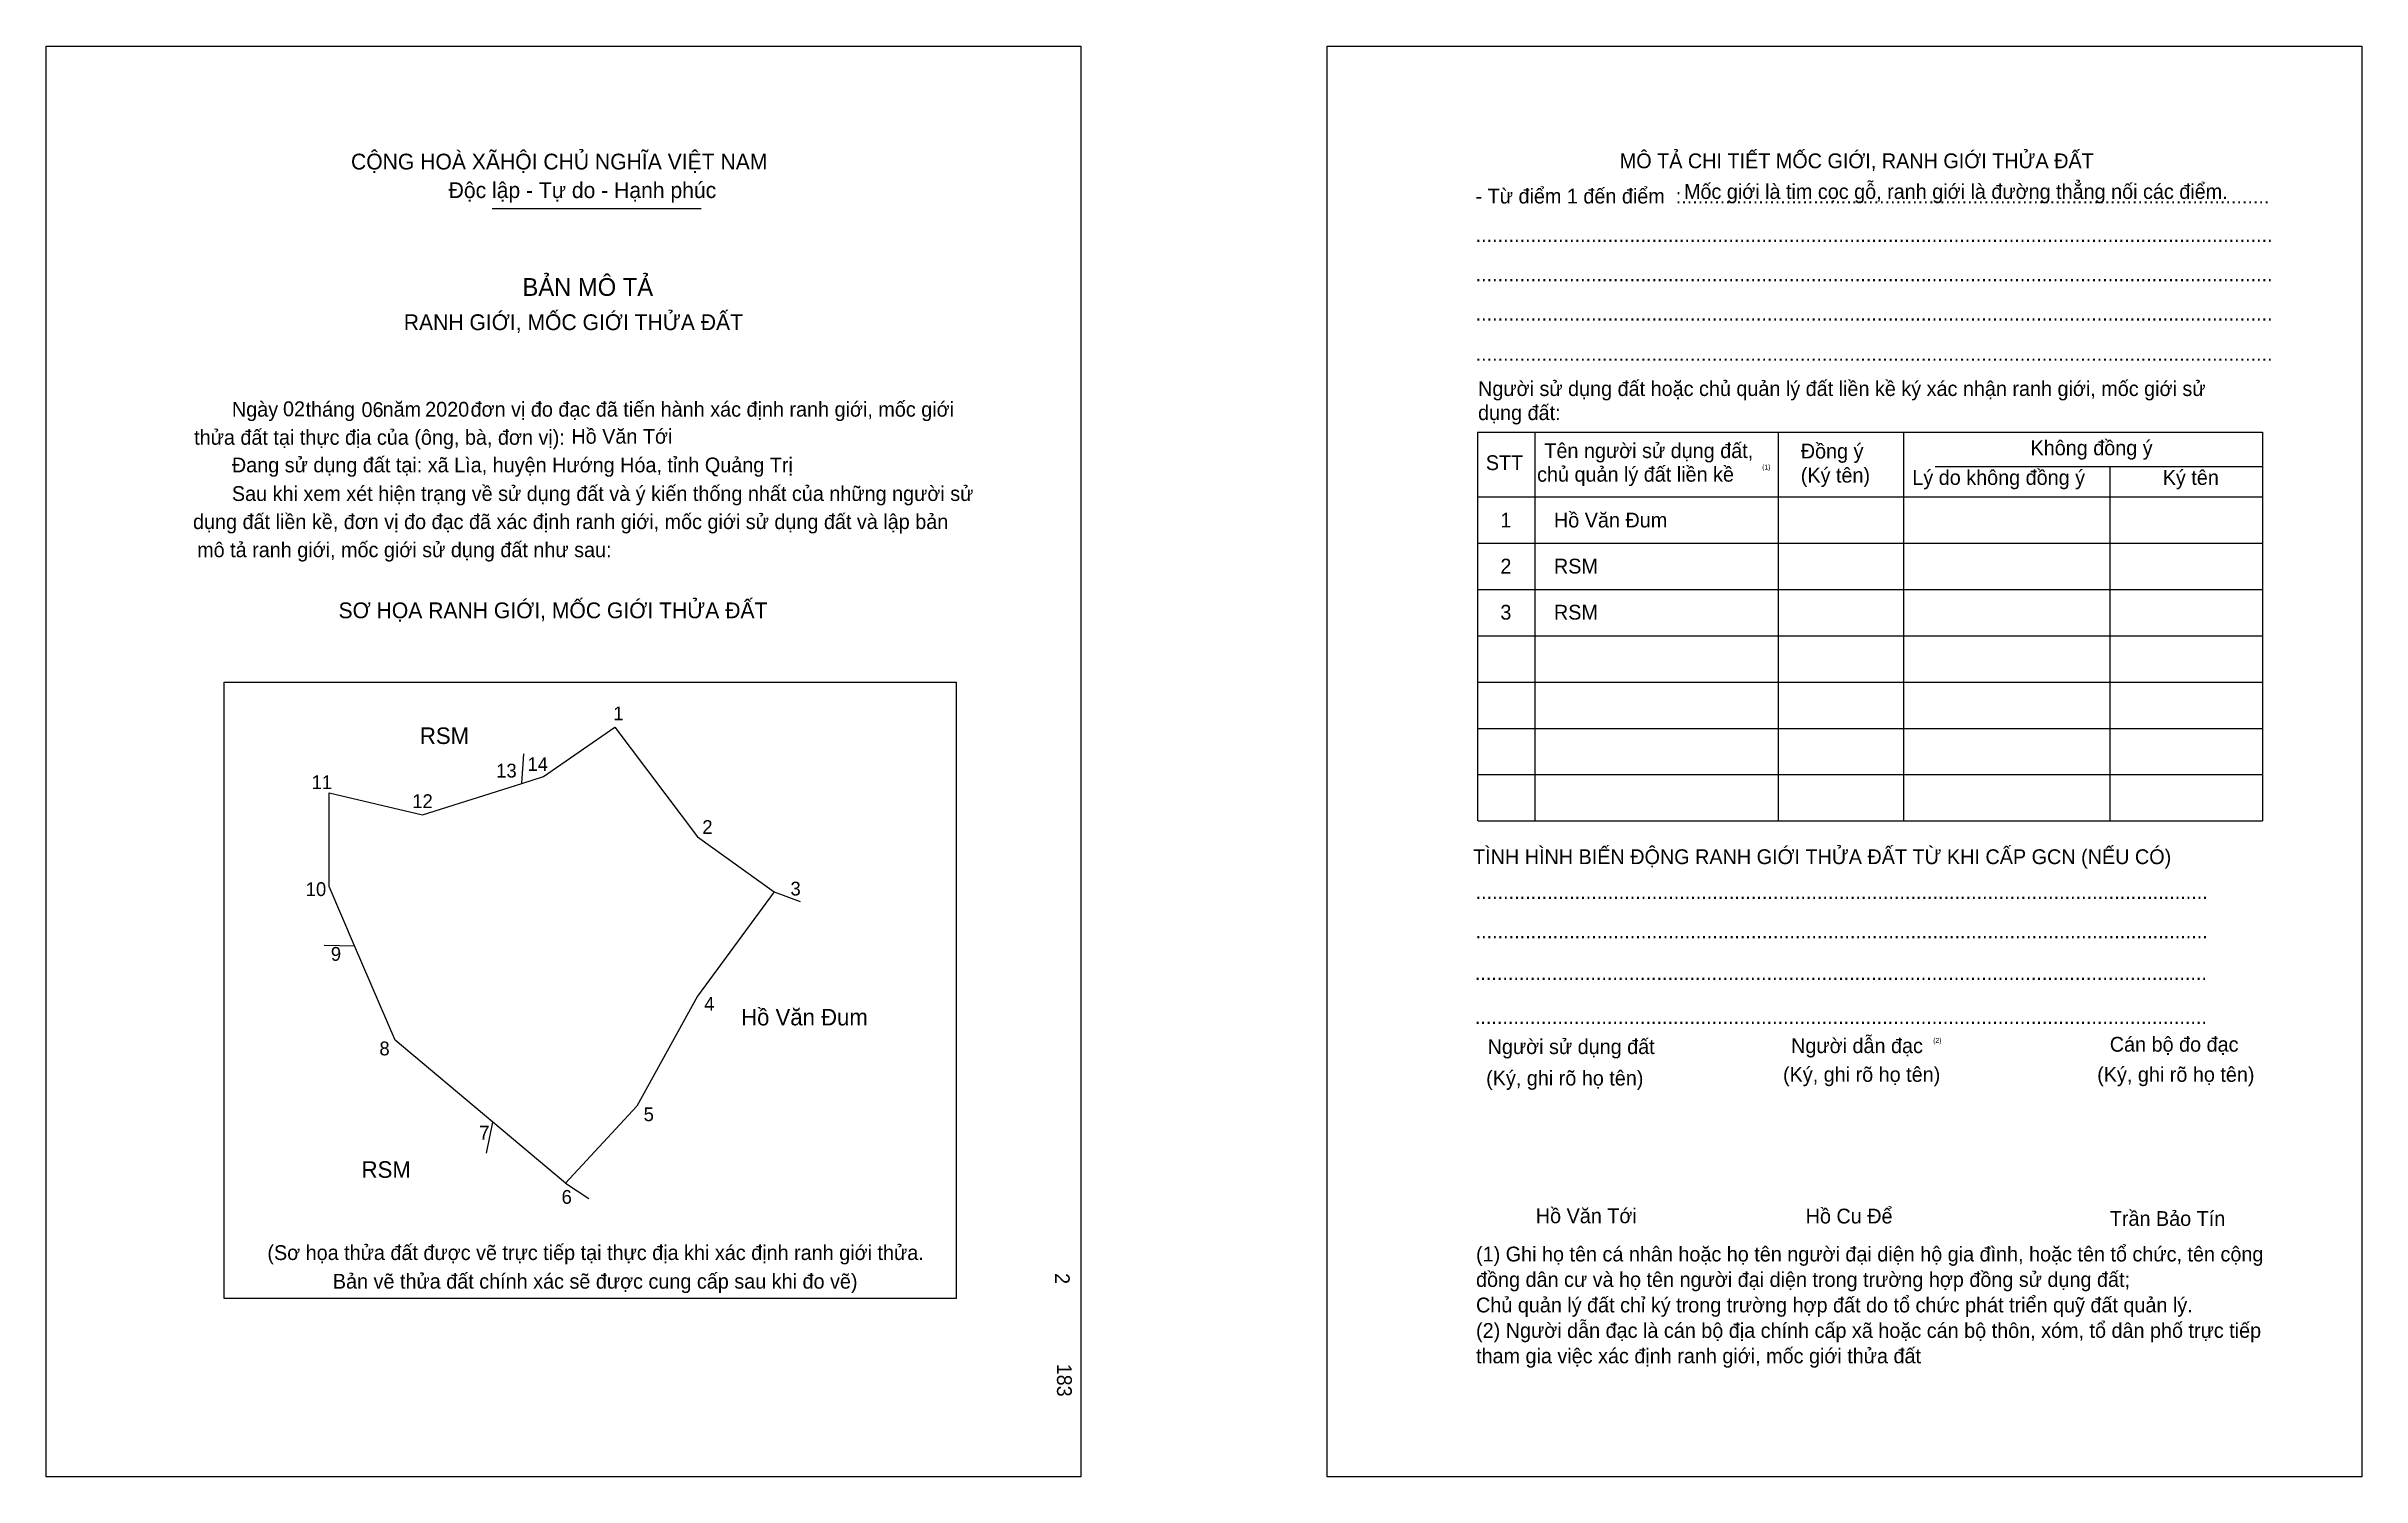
# Model space of a CAD drawing. Extents: x 551726 to 552147, y 1821459 to 1821719.
import ezdxf

# ---------------------------------------------------------------- set-up
doc = ezdxf.new("R2010")
doc.units = 0
for name, color, linetype in [('bmtKhungInTrang1', 7, 'Continuous'), ('bmtKhungInTrang2', 7, 'Continuous'), ('bmtNoiDung', 7, 'Continuous'), ('bmtTemplate', 7, 'Continuous'), ('CanhThua', 7, 'Continuous'), ('RauThua', 7, 'Continuous'), ('SoHieuDinhThua', 7, 'Continuous'), ('TenChuLanCan', 7, 'Continuous')]:
    doc.layers.add(name, color=color, linetype=linetype)

msp = doc.modelspace()

# ---------------------------------------------------------------- linework, layer by layer
at = {"layer": 'bmtKhungInTrang1'}
msp.add_lwpolyline([(551725.56, 1821718.86), (551913.74, 1821718.86), (551913.74, 1821458.58), (551725.56, 1821458.58)], close=True, dxfattribs=at)
at = {"layer": 'bmtKhungInTrang2'}
msp.add_lwpolyline([(551958.61, 1821718.86), (552146.8, 1821718.86), (552146.8, 1821458.58), (551958.61, 1821458.58)], close=True, dxfattribs=at)
at = {"layer": 'bmtTemplate'}
for p, q in [((551806.65, 1821689.37), (551844.7, 1821689.37)), ((551996.37, 1821648.66), (551996.37, 1821577.9)), ((552040.63, 1821648.66), (552040.63, 1821577.9)), ((552063.41, 1821648.74), (552063.41, 1821577.9)), ((552128.78, 1821648.66), (552128.78, 1821577.9)), ((552069.19, 1821642.43), (552128.78, 1821642.43)), ((551986.04, 1821636.87), (552128.78, 1821636.87)), ((551986.04, 1821628.44), (552128.78, 1821628.44)), ((551986.04, 1821620.02), (552128.78, 1821620.02)), ((551986.04, 1821611.6), (552128.78, 1821611.6)), ((551986.04, 1821603.17), (552128.78, 1821603.17)), ((551986.04, 1821594.75), (552128.78, 1821594.75)), ((551986.04, 1821586.33), (552128.78, 1821586.33)), ((551986.04, 1821577.9), (552128.78, 1821577.9))]:
    msp.add_line(p, q, dxfattribs=at)
for points in [[(551985.95, 1821648.66), (552128.78, 1821648.66)], [(551985.95, 1821648.66), (551985.95, 1821577.9)], [(552101, 1821642.34), (552101, 1821577.9)]]:
    msp.add_lwpolyline(points, dxfattribs=at)
msp.add_lwpolyline([(551757.93, 1821491), (551757.93, 1821603.16), (551891.09, 1821603.16), (551891.09, 1821491)], close=True, dxfattribs=at)
at = {"layer": 'CanhThua'}
for p, q in [((551816, 1821586), (551829, 1821595)), ((551829, 1821595), (551844, 1821575)), ((551812.07, 1821584.75), (551816, 1821586)), ((551777, 1821566), (551777, 1821583)), ((551777, 1821583), (551794, 1821579)), ((551794, 1821579), (551812.07, 1821584.75)), ((551844, 1821575), (551858, 1821565)), ((551781.63, 1821555.19), (551777, 1821566)), ((551858, 1821565), (551844, 1821546)), ((551789, 1821538), (551781.63, 1821555.19)), ((551844, 1821546), (551833, 1821526)), ((551806.77, 1821523.1), (551789, 1821538)), ((551833, 1821526), (551820, 1821512)), ((551820, 1821512), (551806.77, 1821523.1))]:
    msp.add_line(p, q, dxfattribs=at)
at = {"layer": 'RauThua'}
for p, q in [((551812.07, 1821584.75), (551812.42, 1821590.13)), ((551858, 1821565), (551862.68, 1821563.26)), ((551776.12, 1821555.32), (551781.63, 1821555.19)), ((551805.67, 1821517.47), (551806.77, 1821523.1)), ((551820, 1821512), (551824.26, 1821509.21))]:
    msp.add_line(p, q, dxfattribs=at)

# ---------------------------------------------------------------- texts
at = {"layer": 'bmtNoiDung'}
for s, height, p in [('02', 2.693, (551768.62, 1821651.56)), ('06', 2.693, (551782.9, 1821651.41)), ('2020', 2.693, (551794.48, 1821651.47)), ('Hồ Văn Tới', 2.693, (551821.08, 1821646.55)), ('1', 2.69, (551990.1, 1821631.31)), ('Hồ Văn Đum ', 2.6926, (551999.84, 1821631.31)), ('2', 2.69, (551990.1, 1821622.93)), ('RSM ', 2.693, (551999.84, 1821622.93)), ('3', 2.69, (551990.1, 1821614.54)), ('RSM ', 2.693, (551999.84, 1821614.54)), ('Hồ Văn Tới', 2.693, (551996.54, 1821504.71))]:
    msp.add_text(s, height=height, dxfattribs=at).set_placement(p)
for s, height, p in [('2', 2.69, (551909.05, 1821495.63)), ('183', 2.693, (551909.43, 1821479.15))]:
    msp.add_text(s, height=height, rotation=270, dxfattribs=at).set_placement(p)
at = {"layer": 'bmtTemplate'}
for s, height, p in [('CỘNG HOÀ XÃHỘI CHỦ NGHĨA VIỆT NAM', 2.8721, (551780.99, 1821696.45)), ('MÔ TẢ CHI TIẾT MỐC GIỚI, RANH GIỚI THỬA ĐẤT', 2.6915, (552011.82, 1821696.68)), ('Mốc giới là tim cọc gỗ, ranh giới là đường thẳng nối các điểm.', 2.6915, (552023.5, 1821691.1)), ('Độc lập - Tự do - Hạnh phúc', 2.8721, (551798.75, 1821691.25)), ('- Từ điểm 1 đến điểm  :...........................................................................................................', 2.69154, (551985.59, 1821690.26)), ('.................................................................................................................................................', 2.69154, (551985.59, 1821683.28)), ('BẢN MÔ TẢ', 3.231, (551812.19, 1821673.45)), ('.................................................................................................................................................', 2.69154, (551985.59, 1821676.12)), ('RANH GIỚI, MỐC GIỚI THỬA ĐẤT', 2.8721, (551790.59, 1821667.22)), ('.................................................................................................................................................', 2.69154, (551985.59, 1821668.96)), ('.................................................................................................................................................', 2.69154, (551985.59, 1821661.63)), ('Người sử dụng đất hoặc chủ quản lý đất liền kề ký xác nhận ranh giới, mốc giới sử', 2.6915, (551986.04, 1821655.23)), ('Ngày     tháng     năm         đơn vị đo đạc đã tiến hành xác định ranh giới, mốc giới ', 2.6926, (551759.32, 1821651.47)), ('dụng đất:', 2.692, (551986.04, 1821650.85)), ('thửa đất tại thực địa của (ông, bà, đơn vị):', 2.6926, (551752.46, 1821646.36)), ('Đang sử dụng đất tại: xã Lìa, huyện Hướng Hóa, tỉnh Quảng Trị', 2.6926, (551759.32, 1821641.34)), ('STT', 2.692, (551987.45, 1821641.75)), ('Tên người sử dụng đất,', 2.6915, (551998.1, 1821643.94)), ('Đồng ý', 2.692, (552044.75, 1821643.86)), ('Không đồng ý', 2.6915, (552086.55, 1821644.45)), ('chủ quản lý đất liền kề', 2.6915, (551996.78, 1821639.64)), ('(1)', 0.898, (552037.72, 1821641.85)), ('(Ký tên)', 2.692, (552044.75, 1821639.48)), ('Lý do không đồng ý', 2.6915, (552065.05, 1821639.06)), ('Ký tên', 2.692, (552110.6, 1821639.06)), ('Sau khi xem xét hiện trạng về sử dụng đất và ý kiến thống nhất của những người sử ', 2.6926, (551759.32, 1821636.13)), ('dụng đất liền kề, đơn vị đo đạc đã xác định ranh giới, mốc giới sử dụng đất và lập bản', 2.6926, (551752.25, 1821631.02)), ('mô tả ranh giới, mốc giới sử dụng đất như sau:', 2.6926, (551753, 1821625.9)), ('SƠ HỌA RANH GIỚI, MỐC GIỚI THỬA ĐẤT', 2.8721, (551778.72, 1821614.79)), ('TÌNH HÌNH BIẾN ĐỘNG RANH GIỚI THỬA ĐẤT TỪ KHI CẤP GCN (NẾU CÓ)', 2.6915, (551985.13, 1821570.05)), ('.....................................................................................................................................', 2.69557, (551985.59, 1821563.71)), ('.....................................................................................................................................', 2.69557, (551985.59, 1821556.55)), ('.....................................................................................................................................', 2.69557, (551985.45, 1821548.97)), ('.....................................................................................................................................', 2.69557, (551985.45, 1821540.97)), ('Người dẫn đạc', 2.6915, (552042.99, 1821535.66)), ('Cán bộ đo đạc', 2.6915, (552100.97, 1821535.92)), ('Người sử dụng đất', 2.6915, (551987.78, 1821535.49)), ('(2)', 0.898, (552068.84, 1821537.52)), ('(Ký, ghi rõ họ tên)', 2.6915, (551987.51, 1821529.77)), ('(Ký, ghi rõ họ tên)', 2.6915, (552041.52, 1821530.44)), ('(Ký, ghi rõ họ tên)', 2.6915, (552098.68, 1821530.44)), ('Hồ Cu Để', 2.692, (552045.64, 1821504.66)), ('Trần Bảo Tín', 2.6915, (552100.97, 1821504.22)), ('(Sơ họa thửa đất được vẽ trực tiếp tại thực địa khi xác định ranh giới thửa.', 2.6926, (551765.78, 1821498.01)), ('(1) Ghi họ tên cá nhân hoặc họ tên người đại diện hộ gia đình, hoặc tên tổ chức, tên cộng', 2.6915, (551985.67, 1821497.75)), ('Bản vẽ thửa đất chính xác sẽ được cung cấp sau khi đo vẽ)', 2.6926, (551777.69, 1821492.8)), ('đồng dân cư và họ tên người đại diện trong trường hợp đồng sử dụng đất;', 2.6915, (551985.67, 1821493.12)), ('Chủ quản lý đất chỉ ký trong trường hợp đất do tổ chức phát triển quỹ đất quản lý.', 2.6915, (551985.67, 1821488.48)), ('(2) Người dẫn đạc là cán bộ địa chính cấp xã hoặc cán bộ thôn, xóm, tổ dân phố trực tiếp', 2.6915, (551985.67, 1821483.85)), ('tham gia việc xác định ranh giới, mốc giới thửa đất', 2.6915, (551985.67, 1821479.22))]:
    msp.add_text(s, height=height, dxfattribs=at).set_placement(p)
at = {"layer": 'SoHieuDinhThua'}
for s, height, p in [('1', 2.51, (551828.7, 1821596.22)), ('14', 2.509, (551813.1, 1821587)), ('11', 2.509, (551773.82, 1821583.71)), ('13', 2.509, (551807.4, 1821585.81)), ('12', 2.509, (551792.13, 1821580.25)), ('2', 2.51, (551844.9, 1821575.54)), ('10', 2.509, (551772.75, 1821564.24)), ('3', 2.51, (551860.94, 1821564.34)), ('9', 2.51, (551777.32, 1821552.46)), ('4', 2.51, (551845.25, 1821543.39)), ('8', 2.51, (551786.16, 1821535.25)), ('7', 2.51, (551804.31, 1821519.92)), ('5', 2.51, (551834.23, 1821523.28)), ('6', 2.51, (551819.3, 1821508.24))]:
    msp.add_text(s, height=height, dxfattribs=at).set_placement(p)
at = {"layer": 'TenChuLanCan'}
for s, p in [('RSM', (551793.52, 1821591.91)), ('Hồ Văn Đum', (551851.96, 1821540.7)), ('RSM', (551782.92, 1821512.97))]:
    msp.add_text(s, height=3.011, dxfattribs=at).set_placement(p)

doc.saveas('drawing.dxf')
